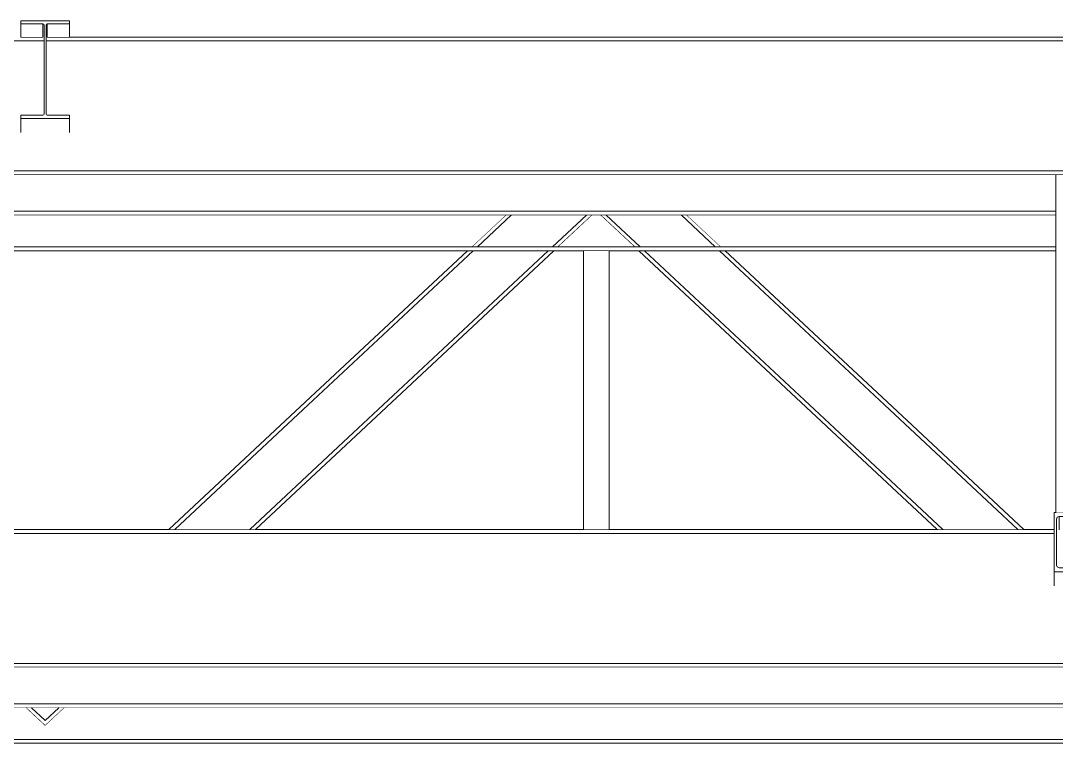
# Model space of a CAD drawing. Extents: x -3080 to 28500, y -1326 to 31609.
# Drawn here: x 9773.8 to 10036.8, y 28380.8 to 28564.2 of the extents above; entities that cross this region are included whole.
import ezdxf
from ezdxf.xclip import XClip

# ---------------------------------------------------------------- set-up
doc = ezdxf.new("R2010")
doc.units = 0
doc.header["$LTSCALE"] = 100
doc.header["$XCLIPFRAME"] = 2
doc.linetypes.add('188K-SM-07-F10-MECH-CR PIPE-Y2257103$0$X-S-FAB_SL ALL$0$Wipeout_Contour', pattern=[1, 0, -1])
for name, color, linetype in [('0-xref', 8, 'Continuous'), ('188K-SM-07-F10-MECH-CR PIPE-Y2257103$0$X-S-FAB_SL ALL$0$ASP_1', 1, 'Continuous'), ('188K-SM-07-F10-MECH-CR PIPE-Y2257103$0$X-S-FAB_SL ALL$0$Hattch', 7, 'Continuous'), ('188K-SM-07-F10-MECH-CR PIPE-Y2257103$0$X-S-FAB_SL ALL$0$S-TRUSS', 7, 'Continuous')]:
    doc.layers.add(name, color=color, linetype=linetype)

# ---------------------------------------------------------------- blocks, each defined once
blk = doc.blocks.new('188K-SM-07-F10-MECH-CR PIPE-Y2257103$0$X-S-FAB_SL ALL$0$剖面元素_907_3', base_point=(23061.26, -8263.06))
at = {"color": 254, "linetype": '188K-SM-07-F10-MECH-CR PIPE-Y2257103$0$X-S-FAB_SL ALL$0$Wipeout_Contour', "lineweight": 0, "ltscale": 266320.626757}
blk.add_wipeout([(32835.06, -6033.78), (32438.76, -6033.78), (32438.76, -6034.78), (32841.01, -6034.78), (32841.01, -6034.09), (32840.93, -6033.88), (32840.71, -6033.79), (32835.06, -6033.79)], dxfattribs=at).dxf.layer = '188K-SM-07-F10-MECH-CR PIPE-Y2257103$0$X-S-FAB_SL ALL$0$Hattch'
at = {"color": 254, "linetype": '188K-SM-07-F10-MECH-CR PIPE-Y2257103$0$X-S-FAB_SL ALL$0$Wipeout_Contour', "lineweight": 0, "ltscale": 267361.420499}
blk.add_wipeout([(32421.26, -6193.05), (32421.26, -6193.78), (33261.26, -6193.78), (33261.26, -6193.05), (33243.76, -6193.05), (33243.76, -6192.78), (32438.76, -6192.78), (32438.76, -6193.05)], dxfattribs=at).dxf.layer = '188K-SM-07-F10-MECH-CR PIPE-Y2257103$0$X-S-FAB_SL ALL$0$Hattch'
at = {"color": 254, "linetype": '188K-SM-07-F10-MECH-CR PIPE-Y2257103$0$X-S-FAB_SL ALL$0$Wipeout_Contour', "lineweight": 0, "ltscale": 267935.110844}
blk.add_wipeout([(32841.6, -6033.88), (32841.51, -6034.09), (32841.51, -6034.78), (33243.76, -6034.78), (33243.76, -6033.78), (32847.46, -6033.78), (32847.46, -6033.79), (32841.81, -6033.79)], dxfattribs=at).dxf.layer = '188K-SM-07-F10-MECH-CR PIPE-Y2257103$0$X-S-FAB_SL ALL$0$Hattch'
at = {"color": 254, "linetype": '188K-SM-07-F10-MECH-CR PIPE-Y2257103$0$X-S-FAB_SL ALL$0$Wipeout_Contour', "lineweight": 0, "ltscale": 1069299.477088433}
blk.add_wipeout([(32438.76, -6160.26), (32422.26, -6160.26), (32422.26, -6187.71), (32438.76, -6187.71), (32438.76, -6192.78), (33243.76, -6192.78), (33243.76, -6187.71), (33260.26, -6187.71), (33260.26, -6160.26), (33243.76, -6160.26), (33243.76, -6159.78), (33098.16, -6159.78), (33098.16, -6167.85), (33098.35, -6168.31), (33098.81, -6168.5), (33104.36, -6168.5), (33104.82, -6168.69), (33105.01, -6169.15), (33105.01, -6173.08), (33097.51, -6173.08), (33097.51, -6159.78), (32578.16, -6159.78), (32578.16, -6167.85), (32578.35, -6168.31), (32578.81, -6168.5), (32584.36, -6168.5), (32584.82, -6168.69), (32585.01, -6169.15), (32585.01, -6173.08), (32577.51, -6173.08), (32577.51, -6159.78), (32438.76, -6159.78)], dxfattribs=at).dxf.layer = '188K-SM-07-F10-MECH-CR PIPE-Y2257103$0$X-S-FAB_SL ALL$0$Hattch'
at = {"layer": '188K-SM-07-F10-MECH-CR PIPE-Y2257103$0$X-S-FAB_SL ALL$0$S-TRUSS', "color": 8, "lineweight": 0}
for p, q in [((32421.26, -6193.78), (33261.26, -6193.78)), ((32438.76, -6192.78), (33243.76, -6192.78))]:
    blk.add_line(p, q, dxfattribs=at)
at = {"color": 254, "linetype": '188K-SM-07-F10-MECH-CR PIPE-Y2257103$0$X-S-FAB_SL ALL$0$Wipeout_Contour', "lineweight": 0, "ltscale": 801456.042261}
blk.add_wipeout([(32422.26, -6062.73), (32438.76, -6062.73), (32438.76, -6067.78), (33243.76, -6067.78), (33243.76, -6062.73), (33260.26, -6062.73), (33260.26, -6035.28), (33243.76, -6035.28), (33243.76, -6034.78), (32841.51, -6034.78), (32841.51, -6053.35), (32841.6, -6053.56), (32841.81, -6053.65), (32847.46, -6053.65), (32847.46, -6058.04), (32835.06, -6058.04), (32835.06, -6053.65), (32840.71, -6053.65), (32840.93, -6053.56), (32841.01, -6053.35), (32841.01, -6034.78), (32438.76, -6034.78), (32438.76, -6035.28), (32422.26, -6035.28)], dxfattribs=at).dxf.layer = '188K-SM-07-F10-MECH-CR PIPE-Y2257103$0$X-S-FAB_SL ALL$0$Hattch'
at = {"color": 254, "linetype": '188K-SM-07-F10-MECH-CR PIPE-Y2257103$0$X-S-FAB_SL ALL$0$Wipeout_Contour', "lineweight": 0, "ltscale": 266277.99658}
blk.add_wipeout([(32578.16, -6159.78), (33097.51, -6159.78), (33097.51, -6158.78), (32584.51, -6158.78), (32584.36, -6158.84), (32578.81, -6158.84), (32578.35, -6159.03), (32578.16, -6159.49)], dxfattribs=at).dxf.layer = '188K-SM-07-F10-MECH-CR PIPE-Y2257103$0$X-S-FAB_SL ALL$0$Hattch'
at = {"layer": '188K-SM-07-F10-MECH-CR PIPE-Y2257103$0$X-S-FAB_SL ALL$0$S-TRUSS', "color": 8, "lineweight": 0}
for p, q in [((32840.71, -6033.78), (32835.06, -6033.78)), ((32847.46, -6033.78), (32841.81, -6033.78)), ((33243.76, -6033.78), (32847.46, -6033.78)), ((32841.01, -6034.78), (32438.76, -6034.78)), ((33243.76, -6034.78), (32841.51, -6034.78)), ((32578.16, -6159.78), (33097.51, -6159.78)), ((32584.51, -6158.78), (33097.51, -6158.78))]:
    blk.add_line(p, q, dxfattribs=at)
at = {"color": 254, "linetype": '188K-SM-07-F10-MECH-CR PIPE-Y2257103$0$X-S-FAB_SL ALL$0$Wipeout_Contour', "lineweight": 0, "ltscale": 267177.908372}
blk.add_wipeout([(32438.76, -6068.07), (32429.26, -6068.07), (32429.26, -6068.78), (33253.26, -6068.78), (33253.26, -6068.07), (33243.76, -6068.07), (33243.76, -6067.78), (32438.76, -6067.78)], dxfattribs=at).dxf.layer = '188K-SM-07-F10-MECH-CR PIPE-Y2257103$0$X-S-FAB_SL ALL$0$Hattch'
at = {"layer": '188K-SM-07-F10-MECH-CR PIPE-Y2257103$0$X-S-FAB_SL ALL$0$S-TRUSS', "color": 8, "lineweight": 0}
for p, q in [((33243.76, -6067.78), (32438.76, -6067.78)), ((33109.84, -6068.78), (32572.69, -6068.78))]:
    blk.add_line(p, q, dxfattribs=at)
blk = doc.blocks.new('188K-SM-07-F10-MECH-CR PIPE-Y2257103$0$X-S-FAB_SL ALL$0$剖面元素_910_3', base_point=(23061.26, -8263.06))
at = {"color": 254, "linetype": '188K-SM-07-F10-MECH-CR PIPE-Y2257103$0$X-S-FAB_SL ALL$0$Wipeout_Contour', "lineweight": 0, "ltscale": 133592.636691}
blk.add_wipeout([(32584.51, -6068.78), (32584.51, -6078.02), (33098.01, -6078.02), (33098.01, -6068.78)], dxfattribs=at).dxf.layer = '188K-SM-07-F10-MECH-CR PIPE-Y2257103$0$X-S-FAB_SL ALL$0$Hattch'
at = {"color": 254, "linetype": '188K-SM-07-F10-MECH-CR PIPE-Y2257103$0$X-S-FAB_SL ALL$0$Wipeout_Contour', "lineweight": 0, "ltscale": 267376.375375}
blk.add_wipeout([(32421.26, -6203.12), (32421.26, -6204.02), (33261.26, -6204.02), (33261.26, -6203.12), (33243.76, -6203.12), (33243.76, -6203.02), (32438.76, -6203.02), (32438.76, -6203.12)], dxfattribs=at).dxf.layer = '188K-SM-07-F10-MECH-CR PIPE-Y2257103$0$X-S-FAB_SL ALL$0$Hattch'
at = {"color": 254, "linetype": '188K-SM-07-F10-MECH-CR PIPE-Y2257103$0$X-S-FAB_SL ALL$0$Wipeout_Contour', "lineweight": 0, "ltscale": 133596.361005}
blk.add_wipeout([(32584.51, -6078.02), (32584.51, -6079.02), (33098.01, -6079.02), (33098.01, -6078.02)], dxfattribs=at).dxf.layer = '188K-SM-07-F10-MECH-CR PIPE-Y2257103$0$X-S-FAB_SL ALL$0$Hattch'
at = {"color": 254, "linetype": '188K-SM-07-F10-MECH-CR PIPE-Y2257103$0$X-S-FAB_SL ALL$0$Wipeout_Contour', "lineweight": 0, "ltscale": 133684.669679}
blk.add_wipeout([(32438.76, -6193.78), (32438.76, -6203.02), (33243.76, -6203.02), (33243.76, -6193.78)], dxfattribs=at).dxf.layer = '188K-SM-07-F10-MECH-CR PIPE-Y2257103$0$X-S-FAB_SL ALL$0$Hattch'
at = {"layer": '188K-SM-07-F10-MECH-CR PIPE-Y2257103$0$X-S-FAB_SL ALL$0$S-TRUSS', "color": 8, "lineweight": 0}
for p, q in [((33098.01, -6078.02), (32584.51, -6078.02)), ((33098.01, -6079.02), (32584.51, -6079.02)), ((32421.26, -6204.02), (33261.26, -6204.02)), ((32438.76, -6203.02), (33243.76, -6203.02))]:
    blk.add_line(p, q, dxfattribs=at)
blk = doc.blocks.new('188K-SM-07-F10-MECH-CR PIPE-Y2257103$0$X-S-FAB_SL ALL$0$剖面元素_1511_3', base_point=(23061.26, -8263.06))
at = {"color": 254, "linetype": '188K-SM-07-F10-MECH-CR PIPE-Y2257103$0$X-S-FAB_SL ALL$0$Wipeout_Contour', "lineweight": 0, "ltscale": 133563.8677}
blk.add_wipeout([(32841.51, -6030.74), (32841.51, -6034.09), (32841.6, -6033.88), (32841.6, -6030.53)], dxfattribs=at).dxf.layer = '188K-SM-07-F10-MECH-CR PIPE-Y2257103$0$X-S-FAB_SL ALL$0$Hattch'
at = {"color": 254, "linetype": '188K-SM-07-F10-MECH-CR PIPE-Y2257103$0$X-S-FAB_SL ALL$0$Wipeout_Contour', "lineweight": 0, "ltscale": 133580.043046}
blk.add_wipeout([(32835.06, -6058.04), (32847.46, -6058.04), (32847.46, -6054.45), (32835.06, -6054.45)], dxfattribs=at).dxf.layer = '188K-SM-07-F10-MECH-CR PIPE-Y2257103$0$X-S-FAB_SL ALL$0$Hattch'
at = {"layer": '188K-SM-07-F10-MECH-CR PIPE-Y2257103$0$X-S-FAB_SL ALL$0$S-TRUSS', "color": 2, "lineweight": 0}
for p, q in [((32835.06, -6053.65), (32835.06, -6054.45)), ((32847.46, -6054.45), (32835.06, -6054.45)), ((32847.46, -6053.65), (32847.46, -6054.45))]:
    blk.add_line(p, q, dxfattribs=at)
at = {"layer": '188K-SM-07-F10-MECH-CR PIPE-Y2257103$0$X-S-FAB_SL ALL$0$S-TRUSS', "color": 8, "lineweight": 0}
for p, q in [((32835.06, -6054.45), (32835.06, -6058.04)), ((32847.46, -6054.45), (32847.46, -6058.04))]:
    blk.add_line(p, q, dxfattribs=at)
at = {"layer": '188K-SM-07-F10-MECH-CR PIPE-Y2257103$0$X-S-FAB_SL ALL$0$S-TRUSS', "color": 2, "lineweight": 0, "flags": 128}
for points in [[(32840.93, -6053.56), (32840.71, -6053.65), (32835.06, -6053.65)], [(32841.6, -6053.56), (32841.81, -6053.65), (32847.46, -6053.65)]]:
    blk.add_lwpolyline(points, dxfattribs=at)
at = {"color": 254, "linetype": '188K-SM-07-F10-MECH-CR PIPE-Y2257103$0$X-S-FAB_SL ALL$0$Wipeout_Contour', "lineweight": 0, "ltscale": 133564.349384}
blk.add_wipeout([(32841.81, -6030.44), (32841.6, -6030.53), (32841.6, -6033.88), (32841.81, -6033.79)], dxfattribs=at).dxf.layer = '188K-SM-07-F10-MECH-CR PIPE-Y2257103$0$X-S-FAB_SL ALL$0$Hattch'
at = {"color": 254, "linetype": '188K-SM-07-F10-MECH-CR PIPE-Y2257103$0$X-S-FAB_SL ALL$0$Wipeout_Contour', "lineweight": 0, "ltscale": 133575.849048}
blk.add_wipeout([(32841.81, -6030.44), (32841.81, -6033.79), (32847.46, -6033.79), (32847.46, -6030.44)], dxfattribs=at).dxf.layer = '188K-SM-07-F10-MECH-CR PIPE-Y2257103$0$X-S-FAB_SL ALL$0$Hattch'
at = {"layer": '188K-SM-07-F10-MECH-CR PIPE-Y2257103$0$X-S-FAB_SL ALL$0$S-TRUSS', "color": 2, "lineweight": 0}
blk.add_line((32847.46, -6029.64), (32847.46, -6030.44), dxfattribs=at)
at = {"layer": '188K-SM-07-F10-MECH-CR PIPE-Y2257103$0$X-S-FAB_SL ALL$0$S-TRUSS', "color": 8, "lineweight": 0}
blk.add_line((32847.46, -6030.44), (32847.46, -6033.79), dxfattribs=at)
at = {"color": 254, "linetype": '188K-SM-07-F10-MECH-CR PIPE-Y2257103$0$X-S-FAB_SL ALL$0$Wipeout_Contour', "lineweight": 0, "ltscale": 133549.293283}
blk.add_wipeout([(32835.06, -6030.44), (32835.06, -6033.79), (32840.71, -6033.79), (32840.71, -6030.44)], dxfattribs=at).dxf.layer = '188K-SM-07-F10-MECH-CR PIPE-Y2257103$0$X-S-FAB_SL ALL$0$Hattch'
at = {"layer": '188K-SM-07-F10-MECH-CR PIPE-Y2257103$0$X-S-FAB_SL ALL$0$S-TRUSS', "color": 2, "lineweight": 0}
blk.add_line((32835.06, -6029.64), (32835.06, -6030.44), dxfattribs=at)
at = {"layer": '188K-SM-07-F10-MECH-CR PIPE-Y2257103$0$X-S-FAB_SL ALL$0$S-TRUSS', "color": 8, "lineweight": 0}
blk.add_line((32835.06, -6030.44), (32835.06, -6033.79), dxfattribs=at)
at = {"color": 254, "linetype": '188K-SM-07-F10-MECH-CR PIPE-Y2257103$0$X-S-FAB_SL ALL$0$Wipeout_Contour', "lineweight": 0, "ltscale": 133560.856358}
blk.add_wipeout([(32840.71, -6033.79), (32840.93, -6033.88), (32840.93, -6030.53), (32840.71, -6030.44)], dxfattribs=at).dxf.layer = '188K-SM-07-F10-MECH-CR PIPE-Y2257103$0$X-S-FAB_SL ALL$0$Hattch'
at = {"color": 254, "linetype": '188K-SM-07-F10-MECH-CR PIPE-Y2257103$0$X-S-FAB_SL ALL$0$Wipeout_Contour', "lineweight": 0, "ltscale": 133561.554908}
blk.add_wipeout([(32840.93, -6030.53), (32840.93, -6033.88), (32841.01, -6034.09), (32841.01, -6030.74)], dxfattribs=at).dxf.layer = '188K-SM-07-F10-MECH-CR PIPE-Y2257103$0$X-S-FAB_SL ALL$0$Hattch'
at = {"layer": '188K-SM-07-F10-MECH-CR PIPE-Y2257103$0$X-S-FAB_SL ALL$0$S-TRUSS', "color": 2, "lineweight": 0}
blk.add_line((32847.46, -6029.64), (32835.06, -6029.64), dxfattribs=at)
at = {"layer": '188K-SM-07-F10-MECH-CR PIPE-Y2257103$0$X-S-FAB_SL ALL$0$S-TRUSS', "color": 8, "lineweight": 0}
for p, q in [((32840.71, -6030.44), (32840.71, -6033.79)), ((32841.81, -6030.44), (32841.81, -6033.79))]:
    blk.add_line(p, q, dxfattribs=at)
at = {"layer": '188K-SM-07-F10-MECH-CR PIPE-Y2257103$0$X-S-FAB_SL ALL$0$S-TRUSS', "color": 2, "lineweight": 0, "flags": 128}
for points in [[(32840.93, -6030.53), (32840.71, -6030.44), (32835.06, -6030.44)], [(32840.93, -6030.53), (32841.01, -6030.74), (32841.01, -6053.35), (32840.93, -6053.56)], [(32841.6, -6030.53), (32841.51, -6030.74), (32841.51, -6053.35), (32841.6, -6053.56)], [(32847.46, -6030.44), (32841.81, -6030.44), (32841.6, -6030.53)]]:
    blk.add_lwpolyline(points, dxfattribs=at)
blk = doc.blocks.new('188K-SM-07-F10-MECH-CR PIPE-Y2257103$0$X-S-FAB_SL ALL$0$剖面元素_1524_3', base_point=(23061.26, -8263.06))
at = {"color": 254, "linetype": '188K-SM-07-F10-MECH-CR PIPE-Y2257103$0$X-S-FAB_SL ALL$0$Wipeout_Contour', "lineweight": 0, "ltscale": 134665.697826}
blk.add_wipeout([(33098.35, -6155.68), (33098.35, -6159.03), (33098.81, -6158.84), (33098.81, -6155.49)], dxfattribs=at).dxf.layer = '188K-SM-07-F10-MECH-CR PIPE-Y2257103$0$X-S-FAB_SL ALL$0$Hattch'
at = {"color": 254, "linetype": '188K-SM-07-F10-MECH-CR PIPE-Y2257103$0$X-S-FAB_SL ALL$0$Wipeout_Contour', "lineweight": 0, "ltscale": 134690.385129}
blk.add_wipeout([(33104.82, -6155.3), (33104.82, -6158.78), (33105.01, -6158.78), (33105.01, -6154.84)], dxfattribs=at).dxf.layer = '188K-SM-07-F10-MECH-CR PIPE-Y2257103$0$X-S-FAB_SL ALL$0$Hattch'
at = {"color": 254, "linetype": '188K-SM-07-F10-MECH-CR PIPE-Y2257103$0$X-S-FAB_SL ALL$0$Wipeout_Contour', "lineweight": 0, "ltscale": 134686.511125}
blk.add_wipeout([(33097.51, -6169.5), (33097.51, -6173.08), (33105.01, -6173.08), (33105.01, -6169.5)], dxfattribs=at).dxf.layer = '188K-SM-07-F10-MECH-CR PIPE-Y2257103$0$X-S-FAB_SL ALL$0$Hattch'
at = {"layer": '188K-SM-07-F10-MECH-CR PIPE-Y2257103$0$X-S-FAB_SL ALL$0$S-TRUSS', "color": 8, "lineweight": 0}
for p, q in [((33097.51, -6169.5), (33097.51, -6173.08)), ((33105.01, -6169.5), (33105.01, -6173.08))]:
    blk.add_line(p, q, dxfattribs=at)
at = {"layer": '188K-SM-07-F10-MECH-CR PIPE-Y2257103$0$X-S-FAB_SL ALL$0$S-TRUSS', "color": 2, "lineweight": 0}
blk.add_line((33105.01, -6169.5), (33097.51, -6169.5), dxfattribs=at)
at = {"layer": '188K-SM-07-F10-MECH-CR PIPE-Y2257103$0$X-S-FAB_SL ALL$0$S-TRUSS', "color": 2, "lineweight": 0, "flags": 128}
for points in [[(33098.35, -6168.31), (33098.81, -6168.5), (33104.36, -6168.5), (33104.82, -6168.69)], [(33104.82, -6168.69), (33105.01, -6169.15), (33105.01, -6169.5)]]:
    blk.add_lwpolyline(points, dxfattribs=at)
at = {"color": 254, "linetype": '188K-SM-07-F10-MECH-CR PIPE-Y2257103$0$X-S-FAB_SL ALL$0$Wipeout_Contour', "lineweight": 0, "ltscale": 134664.657653}
blk.add_wipeout([(33098.16, -6156.14), (33098.16, -6159.49), (33098.35, -6159.03), (33098.35, -6155.68)], dxfattribs=at).dxf.layer = '188K-SM-07-F10-MECH-CR PIPE-Y2257103$0$X-S-FAB_SL ALL$0$Hattch'
at = {"color": 254, "linetype": '188K-SM-07-F10-MECH-CR PIPE-Y2257103$0$X-S-FAB_SL ALL$0$Wipeout_Contour', "lineweight": 0, "ltscale": 168362.019885}
blk.add_wipeout([(33104.36, -6158.84), (33104.51, -6158.78), (33104.82, -6158.78), (33104.82, -6155.3), (33104.36, -6155.49)], dxfattribs=at).dxf.layer = '188K-SM-07-F10-MECH-CR PIPE-Y2257103$0$X-S-FAB_SL ALL$0$Hattch'
at = {"color": 254, "linetype": '188K-SM-07-F10-MECH-CR PIPE-Y2257103$0$X-S-FAB_SL ALL$0$Wipeout_Contour', "lineweight": 0, "ltscale": 134677.444731}
blk.add_wipeout([(33098.81, -6155.49), (33098.81, -6158.84), (33104.36, -6158.84), (33104.36, -6155.49)], dxfattribs=at).dxf.layer = '188K-SM-07-F10-MECH-CR PIPE-Y2257103$0$X-S-FAB_SL ALL$0$Hattch'
at = {"layer": '188K-SM-07-F10-MECH-CR PIPE-Y2257103$0$X-S-FAB_SL ALL$0$S-TRUSS', "color": 2, "lineweight": 0}
for p, q in [((33097.51, -6154.49), (33097.51, -6169.5)), ((33105.01, -6154.49), (33097.51, -6154.49))]:
    blk.add_line(p, q, dxfattribs=at)
at = {"layer": '188K-SM-07-F10-MECH-CR PIPE-Y2257103$0$X-S-FAB_SL ALL$0$S-TRUSS', "color": 8, "lineweight": 0}
for p, q in [((33098.81, -6155.49), (33098.81, -6158.84)), ((33104.36, -6155.49), (33104.36, -6158.84)), ((33105.01, -6154.84), (33105.01, -6158.78))]:
    blk.add_line(p, q, dxfattribs=at)
at = {"layer": '188K-SM-07-F10-MECH-CR PIPE-Y2257103$0$X-S-FAB_SL ALL$0$S-TRUSS', "color": 2, "lineweight": 0, "flags": 128}
for points in [[(33105.01, -6154.49), (33105.01, -6154.84), (33104.82, -6155.3)], [(33098.35, -6155.68), (33098.16, -6156.14), (33098.16, -6167.85), (33098.35, -6168.31)], [(33104.82, -6155.3), (33104.36, -6155.49), (33098.81, -6155.49), (33098.35, -6155.68)]]:
    blk.add_lwpolyline(points, dxfattribs=at)
blk = doc.blocks.new('188K-SM-07-F10-MECH-CR PIPE-Y2257103$0$X-S-FAB_SL ALL$0$剖面元素_1696_3', base_point=(23061.26, -8263.06))
at = {"color": 254, "linetype": '188K-SM-07-F10-MECH-CR PIPE-Y2257103$0$X-S-FAB_SL ALL$0$Wipeout_Contour', "lineweight": 0, "ltscale": 134254.984181}
blk.add_wipeout([(33004.32, -6079.02), (33002.86, -6079.02), (33011.48, -6087.06), (33012.95, -6087.06)], dxfattribs=at).dxf.layer = '188K-SM-07-F10-MECH-CR PIPE-Y2257103$0$X-S-FAB_SL ALL$0$Hattch'
at = {"color": 254, "linetype": '188K-SM-07-F10-MECH-CR PIPE-Y2257103$0$X-S-FAB_SL ALL$0$Wipeout_Contour', "lineweight": 0, "ltscale": 133958.367821}
blk.add_wipeout([(32906.15, -6127.58), (32906.83, -6128.31), (32949.97, -6088.06), (32948.51, -6088.06)], dxfattribs=at).dxf.layer = '188K-SM-07-F10-MECH-CR PIPE-Y2257103$0$X-S-FAB_SL ALL$0$Hattch'
at = {"color": 254, "linetype": '188K-SM-07-F10-MECH-CR PIPE-Y2257103$0$X-S-FAB_SL ALL$0$Wipeout_Contour', "lineweight": 0, "ltscale": 100266.882567}
blk.add_wipeout([(32844.73, -6204.02), (32837.8, -6204.02), (32841.26, -6207.25)], dxfattribs=at).dxf.layer = '188K-SM-07-F10-MECH-CR PIPE-Y2257103$0$X-S-FAB_SL ALL$0$Hattch'
at = {"color": 254, "linetype": '188K-SM-07-F10-MECH-CR PIPE-Y2257103$0$X-S-FAB_SL ALL$0$Wipeout_Contour', "lineweight": 0, "ltscale": 134045.405347}
blk.add_wipeout([(32958.2, -6079.02), (32949.58, -6087.06), (32951.05, -6087.06), (32959.67, -6079.02)], dxfattribs=at).dxf.layer = '188K-SM-07-F10-MECH-CR PIPE-Y2257103$0$X-S-FAB_SL ALL$0$Hattch'
at = {"color": 254, "linetype": '188K-SM-07-F10-MECH-CR PIPE-Y2257103$0$X-S-FAB_SL ALL$0$Wipeout_Contour', "lineweight": 0, "ltscale": 134378.363753}
blk.add_wipeout([(33012.55, -6088.06), (33055.7, -6128.31), (33056.38, -6127.58), (33014.02, -6088.06)], dxfattribs=at).dxf.layer = '188K-SM-07-F10-MECH-CR PIPE-Y2257103$0$X-S-FAB_SL ALL$0$Hattch'
at = {"color": 254, "linetype": '188K-SM-07-F10-MECH-CR PIPE-Y2257103$0$X-S-FAB_SL ALL$0$Wipeout_Contour', "lineweight": 0, "ltscale": 200533.963929}
blk.add_wipeout([(32837.8, -6204.02), (32836.33, -6204.02), (32841.26, -6208.62), (32846.2, -6204.02), (32844.73, -6204.02), (32841.26, -6207.25)], dxfattribs=at).dxf.layer = '188K-SM-07-F10-MECH-CR PIPE-Y2257103$0$X-S-FAB_SL ALL$0$Hattch'
at = {"layer": '188K-SM-07-F10-MECH-CR PIPE-Y2257103$0$X-S-FAB_SL ALL$0$S-TRUSS', "color": 8, "lineweight": 0}
for p, q in [((32841.26, -6208.62), (32836.33, -6204.02)), ((32841.26, -6207.25), (32837.8, -6204.02)), ((32844.73, -6204.02), (32841.26, -6207.25)), ((32846.2, -6204.02), (32841.26, -6208.62))]:
    blk.add_line(p, q, dxfattribs=at)
at = {"color": 254, "linetype": '188K-SM-07-F10-MECH-CR PIPE-Y2257103$0$X-S-FAB_SL ALL$0$Wipeout_Contour', "lineweight": 0, "ltscale": 134214.616689}
blk.add_wipeout([(33002.86, -6079.02), (32983.8, -6079.02), (32992.42, -6087.06), (33011.48, -6087.06)], dxfattribs=at).dxf.layer = '188K-SM-07-F10-MECH-CR PIPE-Y2257103$0$X-S-FAB_SL ALL$0$Hattch'
at = {"color": 254, "linetype": '188K-SM-07-F10-MECH-CR PIPE-Y2257103$0$X-S-FAB_SL ALL$0$Wipeout_Contour', "lineweight": 0, "ltscale": 133989.925927}
blk.add_wipeout([(32949.97, -6088.06), (32906.83, -6128.31), (32915.7, -6137.82), (32969.03, -6088.06)], dxfattribs=at).dxf.layer = '188K-SM-07-F10-MECH-CR PIPE-Y2257103$0$X-S-FAB_SL ALL$0$Hattch'
at = {"color": 254, "linetype": '188K-SM-07-F10-MECH-CR PIPE-Y2257103$0$X-S-FAB_SL ALL$0$Wipeout_Contour', "lineweight": 0, "ltscale": 134085.771654}
blk.add_wipeout([(32959.67, -6079.02), (32951.05, -6087.06), (32970.1, -6087.06), (32978.73, -6079.02)], dxfattribs=at).dxf.layer = '188K-SM-07-F10-MECH-CR PIPE-Y2257103$0$X-S-FAB_SL ALL$0$Hattch'
at = {"color": 254, "linetype": '188K-SM-07-F10-MECH-CR PIPE-Y2257103$0$X-S-FAB_SL ALL$0$Wipeout_Contour', "lineweight": 0, "ltscale": 134350.483605}
blk.add_wipeout([(32993.5, -6088.06), (33046.83, -6137.82), (33055.7, -6128.31), (33012.55, -6088.06)], dxfattribs=at).dxf.layer = '188K-SM-07-F10-MECH-CR PIPE-Y2257103$0$X-S-FAB_SL ALL$0$Hattch'
at = {"color": 254, "linetype": '188K-SM-07-F10-MECH-CR PIPE-Y2257103$0$X-S-FAB_SL ALL$0$Wipeout_Contour', "lineweight": 0, "ltscale": 133835.15079}
blk.add_wipeout([(32906.15, -6127.58), (32872.7, -6158.78), (32874.17, -6158.78), (32906.83, -6128.31)], dxfattribs=at).dxf.layer = '188K-SM-07-F10-MECH-CR PIPE-Y2257103$0$X-S-FAB_SL ALL$0$Hattch'
at = {"color": 254, "linetype": '188K-SM-07-F10-MECH-CR PIPE-Y2257103$0$X-S-FAB_SL ALL$0$Wipeout_Contour', "lineweight": 0, "ltscale": 134174.24902}
blk.add_wipeout([(32982.33, -6079.02), (32990.96, -6087.06), (32992.42, -6087.06), (32983.8, -6079.02)], dxfattribs=at).dxf.layer = '188K-SM-07-F10-MECH-CR PIPE-Y2257103$0$X-S-FAB_SL ALL$0$Hattch'
at = {"color": 254, "linetype": '188K-SM-07-F10-MECH-CR PIPE-Y2257103$0$X-S-FAB_SL ALL$0$Wipeout_Contour', "lineweight": 0, "ltscale": 134021.257202}
blk.add_wipeout([(32969.03, -6088.06), (32915.7, -6137.82), (32916.38, -6138.55), (32970.5, -6088.06)], dxfattribs=at).dxf.layer = '188K-SM-07-F10-MECH-CR PIPE-Y2257103$0$X-S-FAB_SL ALL$0$Hattch'
at = {"color": 254, "linetype": '188K-SM-07-F10-MECH-CR PIPE-Y2257103$0$X-S-FAB_SL ALL$0$Wipeout_Contour', "lineweight": 0, "ltscale": 134553.252876}
blk.add_wipeout([(33056.38, -6127.58), (33055.7, -6128.31), (33088.36, -6158.78), (33089.83, -6158.78)], dxfattribs=at).dxf.layer = '188K-SM-07-F10-MECH-CR PIPE-Y2257103$0$X-S-FAB_SL ALL$0$Hattch'
at = {"layer": '188K-SM-07-F10-MECH-CR PIPE-Y2257103$0$X-S-FAB_SL ALL$0$S-TRUSS', "color": 8, "lineweight": 0}
for p, q in [((32958.2, -6079.02), (32949.58, -6087.06)), ((32959.67, -6079.02), (32951.05, -6087.06))]:
    blk.add_line(p, q, dxfattribs=at)
at = {"color": 254, "linetype": '188K-SM-07-F10-MECH-CR PIPE-Y2257103$0$X-S-FAB_SL ALL$0$Wipeout_Contour', "lineweight": 0, "ltscale": 134126.137816}
blk.add_wipeout([(32970.1, -6087.06), (32971.57, -6087.06), (32980.19, -6079.02), (32978.73, -6079.02)], dxfattribs=at).dxf.layer = '188K-SM-07-F10-MECH-CR PIPE-Y2257103$0$X-S-FAB_SL ALL$0$Hattch'
at = {"color": 254, "linetype": '188K-SM-07-F10-MECH-CR PIPE-Y2257103$0$X-S-FAB_SL ALL$0$Wipeout_Contour', "lineweight": 0, "ltscale": 134322.957624}
blk.add_wipeout([(32993.5, -6088.06), (32992.03, -6088.06), (33046.15, -6138.55), (33046.83, -6137.82)], dxfattribs=at).dxf.layer = '188K-SM-07-F10-MECH-CR PIPE-Y2257103$0$X-S-FAB_SL ALL$0$Hattch'
at = {"color": 254, "linetype": '188K-SM-07-F10-MECH-CR PIPE-Y2257103$0$X-S-FAB_SL ALL$0$Wipeout_Contour', "lineweight": 0, "ltscale": 133866.421974}
blk.add_wipeout([(32874.17, -6158.78), (32893.22, -6158.78), (32915.7, -6137.82), (32906.83, -6128.31)], dxfattribs=at).dxf.layer = '188K-SM-07-F10-MECH-CR PIPE-Y2257103$0$X-S-FAB_SL ALL$0$Hattch'
at = {"layer": '188K-SM-07-F10-MECH-CR PIPE-Y2257103$0$X-S-FAB_SL ALL$0$S-TRUSS', "color": 8, "lineweight": 0}
for p, q in [((32978.73, -6079.02), (32970.1, -6087.06)), ((32980.19, -6079.02), (32971.57, -6087.06)), ((32990.96, -6087.06), (32982.33, -6079.02)), ((32992.42, -6087.06), (32983.8, -6079.02)), ((33011.48, -6087.06), (33002.86, -6079.02)), ((33012.95, -6087.06), (33004.32, -6079.02)), ((32948.51, -6088.06), (32906.15, -6127.58)), ((32949.97, -6088.06), (32906.83, -6128.31))]:
    blk.add_line(p, q, dxfattribs=at)
at = {"color": 254, "linetype": '188K-SM-07-F10-MECH-CR PIPE-Y2257103$0$X-S-FAB_SL ALL$0$Wipeout_Contour', "lineweight": 0, "ltscale": 134525.825238}
blk.add_wipeout([(33055.7, -6128.31), (33046.83, -6137.82), (33069.3, -6158.78), (33088.36, -6158.78)], dxfattribs=at).dxf.layer = '188K-SM-07-F10-MECH-CR PIPE-Y2257103$0$X-S-FAB_SL ALL$0$Hattch'
at = {"color": 254, "linetype": '188K-SM-07-F10-MECH-CR PIPE-Y2257103$0$X-S-FAB_SL ALL$0$Wipeout_Contour', "lineweight": 0, "ltscale": 133898.015762}
blk.add_wipeout([(32893.22, -6158.78), (32894.69, -6158.78), (32916.38, -6138.55), (32915.7, -6137.82)], dxfattribs=at).dxf.layer = '188K-SM-07-F10-MECH-CR PIPE-Y2257103$0$X-S-FAB_SL ALL$0$Hattch'
at = {"layer": '188K-SM-07-F10-MECH-CR PIPE-Y2257103$0$X-S-FAB_SL ALL$0$S-TRUSS', "color": 8, "lineweight": 0}
for p, q in [((32969.03, -6088.06), (32915.7, -6137.82)), ((32970.5, -6088.06), (32916.38, -6138.55)), ((33055.7, -6128.31), (33012.55, -6088.06)), ((33056.38, -6127.58), (33014.02, -6088.06)), ((32906.15, -6127.58), (32872.7, -6158.78)), ((32906.83, -6128.31), (32874.17, -6158.78)), ((32915.7, -6137.82), (32893.22, -6158.78)), ((32916.38, -6138.55), (32894.69, -6158.78))]:
    blk.add_line(p, q, dxfattribs=at)
at = {"color": 254, "linetype": '188K-SM-07-F10-MECH-CR PIPE-Y2257103$0$X-S-FAB_SL ALL$0$Wipeout_Contour', "lineweight": 0, "ltscale": 134497.867762}
blk.add_wipeout([(33046.15, -6138.55), (33067.84, -6158.78), (33069.3, -6158.78), (33046.83, -6137.82)], dxfattribs=at).dxf.layer = '188K-SM-07-F10-MECH-CR PIPE-Y2257103$0$X-S-FAB_SL ALL$0$Hattch'
at = {"layer": '188K-SM-07-F10-MECH-CR PIPE-Y2257103$0$X-S-FAB_SL ALL$0$S-TRUSS', "color": 8, "lineweight": 0}
for p, q in [((33046.15, -6138.55), (32992.03, -6088.06)), ((33046.83, -6137.82), (32993.5, -6088.06)), ((33088.36, -6158.78), (33055.7, -6128.31)), ((33089.83, -6158.78), (33056.38, -6127.58)), ((33067.84, -6158.78), (33046.15, -6138.55)), ((33069.3, -6158.78), (33046.83, -6137.82))]:
    blk.add_line(p, q, dxfattribs=at)
blk = doc.blocks.new('188K-SM-07-F10-MECH-CR PIPE-Y2257103$0$X-S-FAB_SL ALL$0$剖面元素_1697_3', base_point=(23061.26, -8263.06))
at = {"color": 254, "linetype": '188K-SM-07-F10-MECH-CR PIPE-Y2257103$0$X-S-FAB_SL ALL$0$Wipeout_Contour', "lineweight": 0, "ltscale": 166999.920395}
blk.add_wipeout([(32958.2, -6079.02), (32724.32, -6079.02), (32732.95, -6087.06), (32840.93, -6087.06), (32949.58, -6087.06)], dxfattribs=at).dxf.layer = '188K-SM-07-F10-MECH-CR PIPE-Y2257103$0$X-S-FAB_SL ALL$0$Hattch'
at = {"color": 254, "linetype": '188K-SM-07-F10-MECH-CR PIPE-Y2257103$0$X-S-FAB_SL ALL$0$Wipeout_Contour', "lineweight": 0, "ltscale": 134150.193471}
blk.add_wipeout([(32980.19, -6079.02), (32971.57, -6087.06), (32990.96, -6087.06), (32982.33, -6079.02)], dxfattribs=at).dxf.layer = '188K-SM-07-F10-MECH-CR PIPE-Y2257103$0$X-S-FAB_SL ALL$0$Hattch'
at = {"color": 254, "linetype": '188K-SM-07-F10-MECH-CR PIPE-Y2257103$0$X-S-FAB_SL ALL$0$Wipeout_Contour', "lineweight": 0, "ltscale": 134433.58125}
blk.add_wipeout([(33004.32, -6079.02), (33012.95, -6087.06), (33098.01, -6087.06), (33098.01, -6079.02)], dxfattribs=at).dxf.layer = '188K-SM-07-F10-MECH-CR PIPE-Y2257103$0$X-S-FAB_SL ALL$0$Hattch'
at = {"color": 254, "linetype": '188K-SM-07-F10-MECH-CR PIPE-Y2257103$0$X-S-FAB_SL ALL$0$Wipeout_Contour', "lineweight": 0, "ltscale": 264090.242243}
blk.add_wipeout([(31616.26, -6213.06), (33226.26, -6213.06), (33226.26, -6212.06), (32438.76, -6212.06), (32438.76, -6212.87), (32403.76, -6212.87), (32403.76, -6212.06), (31616.26, -6212.06)], dxfattribs=at).dxf.layer = '188K-SM-07-F10-MECH-CR PIPE-Y2257103$0$X-S-FAB_SL ALL$0$Hattch'
at = {"color": 254, "linetype": '188K-SM-07-F10-MECH-CR PIPE-Y2257103$0$X-S-FAB_SL ALL$0$Wipeout_Contour', "lineweight": 0, "ltscale": 133602.950304}
blk.add_wipeout([(33098.01, -6087.06), (32584.51, -6087.06), (32584.51, -6088.06), (33098.01, -6088.06)], dxfattribs=at).dxf.layer = '188K-SM-07-F10-MECH-CR PIPE-Y2257103$0$X-S-FAB_SL ALL$0$Hattch'
at = {"color": 254, "linetype": '188K-SM-07-F10-MECH-CR PIPE-Y2257103$0$X-S-FAB_SL ALL$0$Wipeout_Contour', "lineweight": 0, "ltscale": 434458.739062}
blk.add_wipeout([(32556.33, -6204.02), (32438.76, -6204.02), (32438.76, -6212.06), (33226.26, -6212.06), (33226.26, -6204.02), (33126.2, -6204.02), (33121.26, -6208.62), (33116.33, -6204.02), (32846.2, -6204.02), (32841.26, -6208.62), (32836.33, -6204.02), (32566.2, -6204.02), (32561.26, -6208.62)], dxfattribs=at).dxf.layer = '188K-SM-07-F10-MECH-CR PIPE-Y2257103$0$X-S-FAB_SL ALL$0$Hattch'
at = {"layer": '188K-SM-07-F10-MECH-CR PIPE-Y2257103$0$X-S-FAB_SL ALL$0$S-TRUSS', "color": 8, "lineweight": 0}
for p, q in [((33098.01, -6087.06), (32584.51, -6087.06)), ((33098.01, -6088.06), (32584.51, -6088.06)), ((32438.76, -6212.06), (33226.26, -6212.06)), ((31616.26, -6213.06), (33226.26, -6213.06))]:
    blk.add_line(p, q, dxfattribs=at)
blk = doc.blocks.new('188K-SM-07-F10-MECH-CR PIPE-Y2257103$0$X-S-FAB_SL ALL$0$剖面元素_1698_3', base_point=(23061.26, -8263.06))
at = {"color": 254, "linetype": '188K-SM-07-F10-MECH-CR PIPE-Y2257103$0$X-S-FAB_SL ALL$0$Wipeout_Contour', "lineweight": 0, "ltscale": 134179.655788}
blk.add_wipeout([(32978.01, -6088.06), (32978.01, -6158.78), (32984.51, -6158.78), (32984.51, -6088.06)], dxfattribs=at).dxf.layer = '188K-SM-07-F10-MECH-CR PIPE-Y2257103$0$X-S-FAB_SL ALL$0$Hattch'
at = {"layer": '188K-SM-07-F10-MECH-CR PIPE-Y2257103$0$X-S-FAB_SL ALL$0$S-TRUSS', "color": 8, "lineweight": 0}
for p, q in [((32978.01, -6158.78), (32978.01, -6088.06)), ((32984.51, -6158.78), (32984.51, -6088.06))]:
    blk.add_line(p, q, dxfattribs=at)
blk = doc.blocks.new('188K-SM-07-F10-MECH-CR PIPE-Y2257103$0$X-S-FAB_SL ALL$0$剖面元素_1998_3', base_point=(23061.26, -8263.06))
at = {"color": 254, "linetype": '188K-SM-07-F10-MECH-CR PIPE-Y2257103$0$X-S-FAB_SL ALL$0$Wipeout_Contour', "lineweight": 0, "ltscale": 134643.086514}
blk.add_wipeout([(33098.01, -6068.78), (33098.01, -6154.49), (33104.51, -6154.49), (33104.51, -6068.78)], dxfattribs=at).dxf.layer = '188K-SM-07-F10-MECH-CR PIPE-Y2257103$0$X-S-FAB_SL ALL$0$Hattch'
at = {"layer": '188K-SM-07-F10-MECH-CR PIPE-Y2257103$0$X-S-FAB_SL ALL$0$S-TRUSS', "color": 8, "lineweight": 0}
for p, q in [((33098.01, -6154.49), (33098.01, -6068.78)), ((33104.51, -6154.49), (33104.51, -6068.78))]:
    blk.add_line(p, q, dxfattribs=at)
blk = doc.blocks.new('188K-SM-07-F10-MECH-CR PIPE-Y2257103$0$X-S-FAB_SL ALL$0$A$C2e9ab586')
at = {"layer": '188K-SM-07-F10-MECH-CR PIPE-Y2257103$0$X-S-FAB_SL ALL$0$S-TRUSS', "lineweight": 0}
blk.add_blockref('188K-SM-07-F10-MECH-CR PIPE-Y2257103$0$X-S-FAB_SL ALL$0$剖面元素_907_3', (-28106.39, 285), dxfattribs=at)
for name in ['188K-SM-07-F10-MECH-CR PIPE-Y2257103$0$X-S-FAB_SL ALL$0$剖面元素_1511_3', '188K-SM-07-F10-MECH-CR PIPE-Y2257103$0$X-S-FAB_SL ALL$0$剖面元素_910_3']:
    blk.add_blockref(name, (-28106.39, 285), dxfattribs=at)
blk.add_blockref('188K-SM-07-F10-MECH-CR PIPE-Y2257103$0$X-S-FAB_SL ALL$0$剖面元素_1524_3', (-28106.39, 285), dxfattribs=at)
blk.add_blockref('188K-SM-07-F10-MECH-CR PIPE-Y2257103$0$X-S-FAB_SL ALL$0$剖面元素_1696_3', (-28106.39, 285), dxfattribs=at)
blk.add_blockref('188K-SM-07-F10-MECH-CR PIPE-Y2257103$0$X-S-FAB_SL ALL$0$剖面元素_1697_3', (-28106.39, 285), dxfattribs=at)
for name in ['188K-SM-07-F10-MECH-CR PIPE-Y2257103$0$X-S-FAB_SL ALL$0$剖面元素_1998_3', '188K-SM-07-F10-MECH-CR PIPE-Y2257103$0$X-S-FAB_SL ALL$0$剖面元素_1698_3']:
    blk.add_blockref(name, (-28106.39, 285), dxfattribs=at)
blk = doc.blocks.new('188K-SM-07-F10-MECH-CR PIPE-Y2257103$0$X-S-FAB_SL ALL')
at = {"layer": '188K-SM-07-F10-MECH-CR PIPE-Y2257103$0$X-S-FAB_SL ALL$0$ASP_1'}
blk.add_blockref('188K-SM-07-F10-MECH-CR PIPE-Y2257103$0$X-S-FAB_SL ALL$0$A$C2e9ab586', (23632.864, -73288.977), dxfattribs=at)
blk = doc.blocks.new('188K-SM-07-F10-MECH-CR PIPE-Y2257103')
ref = blk.add_blockref('188K-SM-07-F10-MECH-CR PIPE-Y2257103$0$X-S-FAB_SL ALL', (4473.521, 99334.763))
XClip(ref).set_block_clipping_path([(-7553.4648570136, -75341.9369645483), (24026.2025623869, -67725.7696244382)])

msp = doc.modelspace()

# ---------------------------------------------------------------- block references
at = {"layer": '0-xref'}
msp.add_blockref('188K-SM-07-F10-MECH-CR PIPE-Y2257103', (0, 0), dxfattribs=at)

doc.saveas('drawing.dxf')
